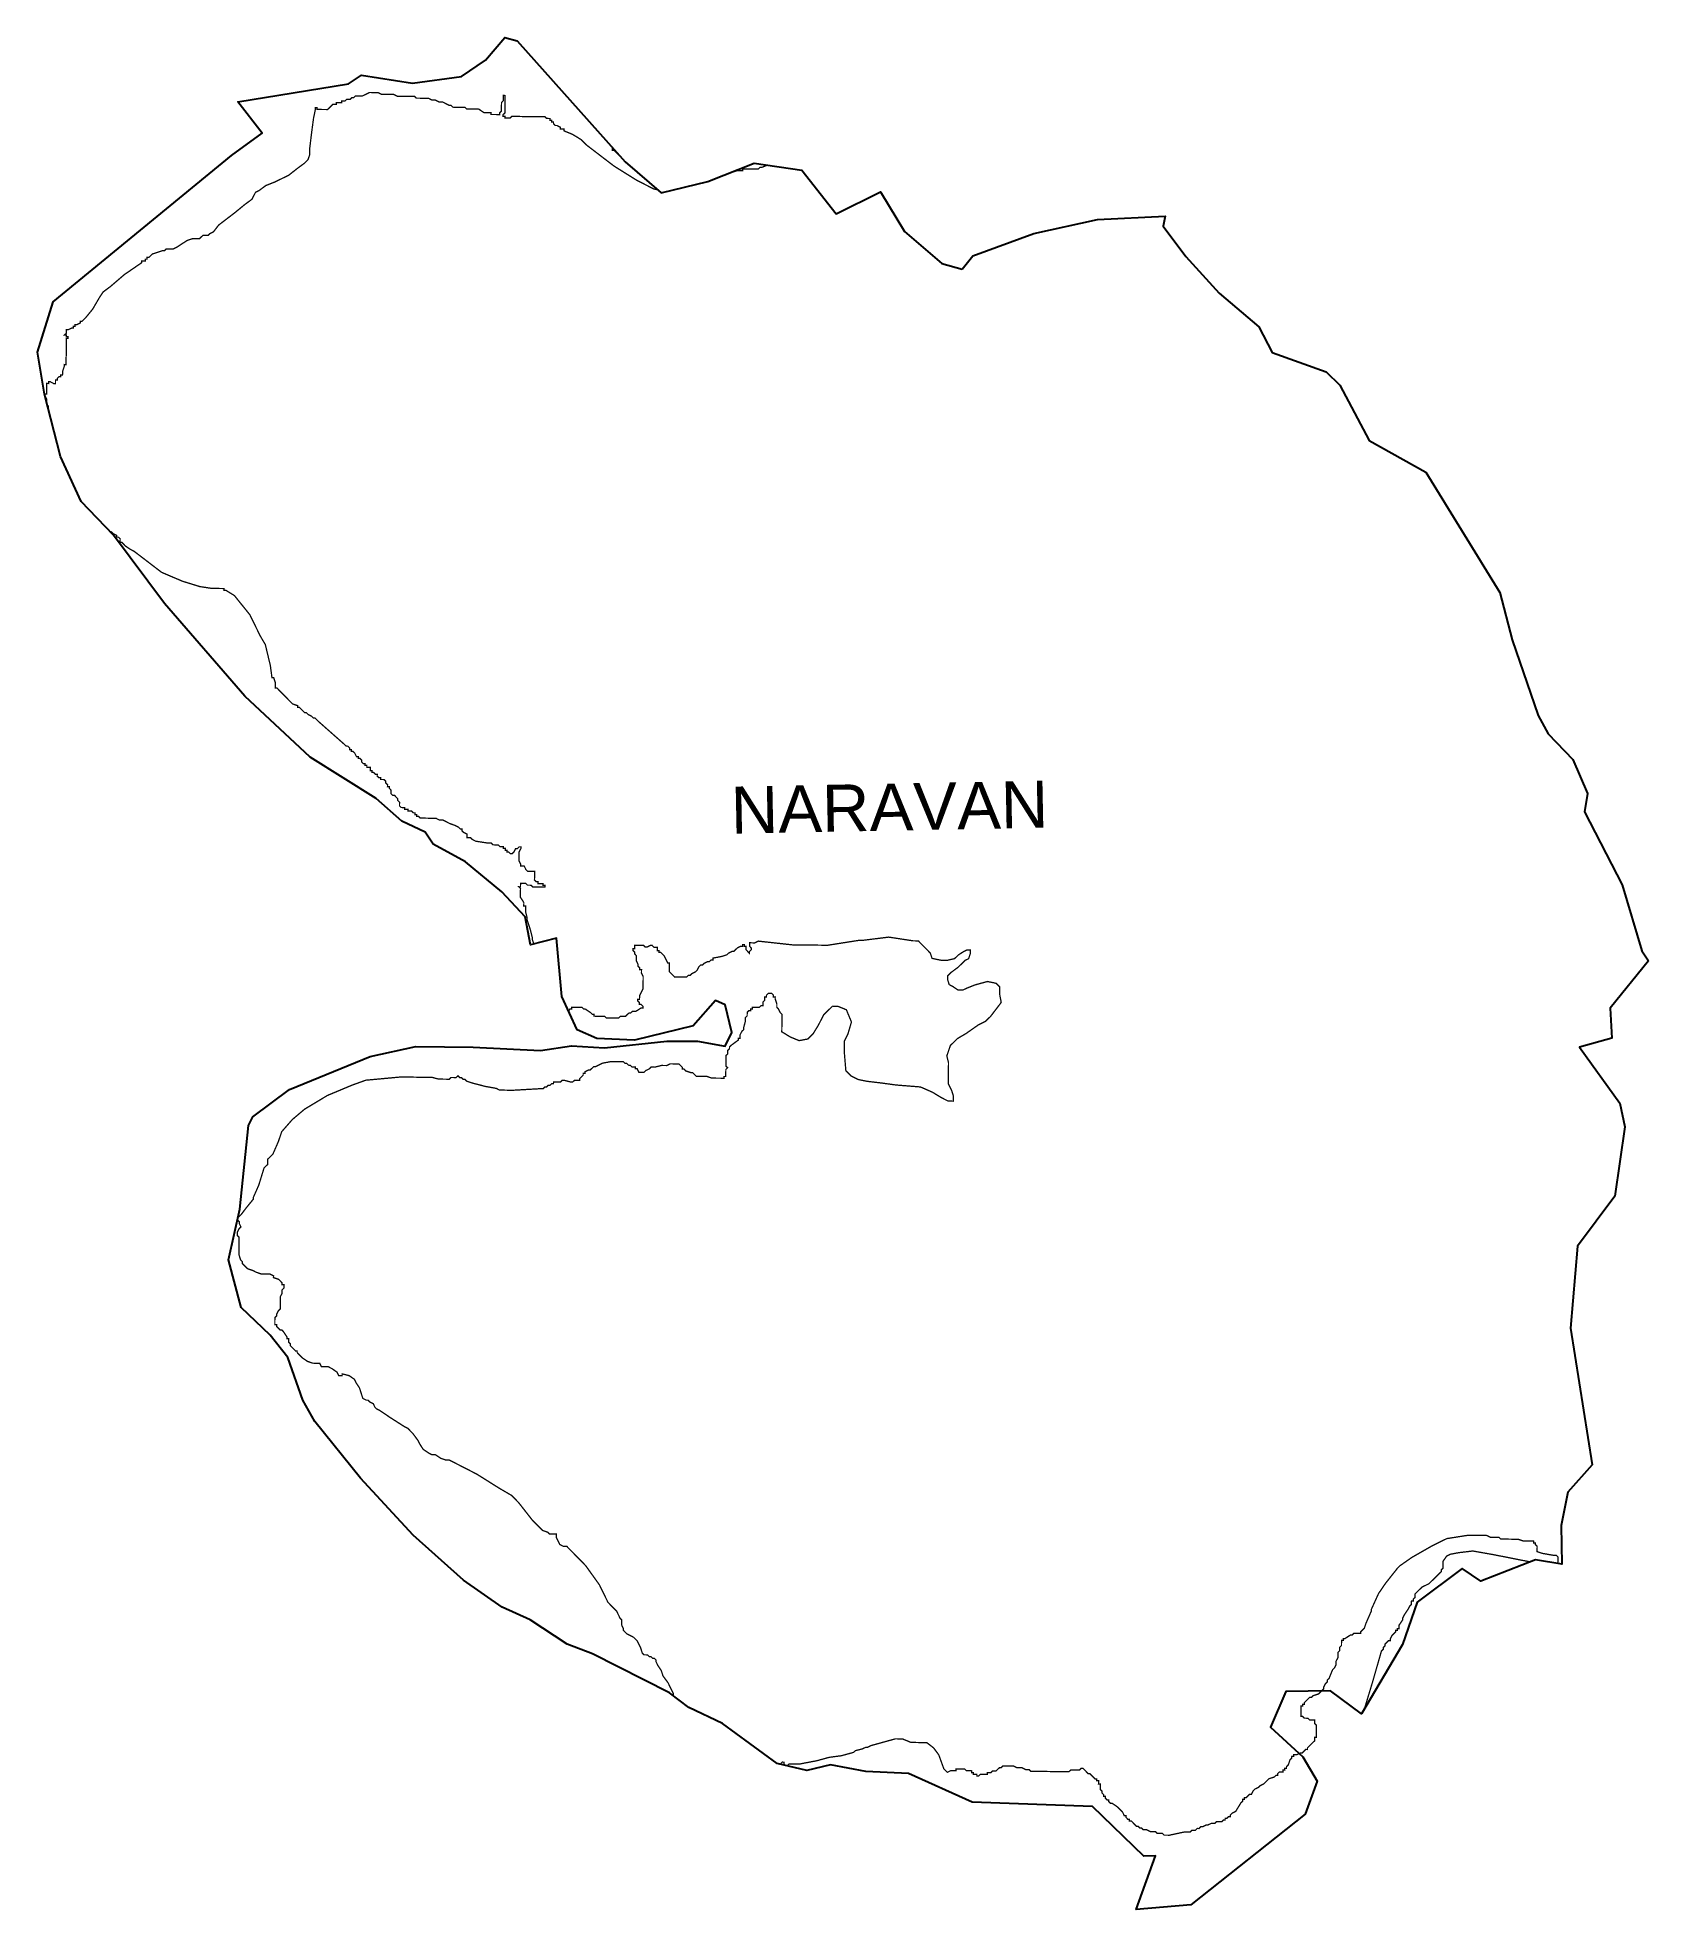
# Model space of a CAD drawing. Header units: metres. Extents: x 310277 to 314003, y 1915374 to 1919706.
import ezdxf

# ---------------------------------------------------------------- set-up
doc = ezdxf.new("R2010")
doc.units = ezdxf.units.M
for name, color, linetype in [('HAZARDS LINE', 1, 'Continuous'), ('village', 3, 'Continuous'), ('VILLAGE NAME', 250, 'Continuous')]:
    doc.layers.add(name, color=color, linetype=linetype)
doc.styles.get("Standard").update_dxf_attribs({"font": 'simplex.shx'})

msp = doc.modelspace()

# ---------------------------------------------------------------- linework, layer by layer
at = {"layer": 'HAZARDS LINE', "lineweight": 18, "const_width": 3.02}
for points in [[(310301.9, 1918844.9), (310302, 1918848.5), (310302, 1918852.5), (310298, 1918856.6), (310298, 1918860.6), (310298.1, 1918868.7), (310294.2, 1918876.7), (310294.2, 1918880.8), (310298.2, 1918880.7), (310298.3, 1918884.8), (310298.3, 1918888.8), (310298.3, 1918892.8), (310298.4, 1918896.8), (310298.4, 1918900.8), (310298.4, 1918904.9), (310302.5, 1918904.8), (310302.5, 1918908.9), (310306.5, 1918908.8), (310314.5, 1918904.7), (310318.6, 1918904.7), (310318.6, 1918908.7), (310318.6, 1918912.7), (310322.7, 1918912.7), (310322.7, 1918916.7), (310326.7, 1918920.7), (310330.8, 1918920.7), (310330.8, 1918924.7), (310334.8, 1918924.7), (310334.9, 1918928.7), (310334.9, 1918932.7), (310339, 1918944.7), (310339.1, 1918948.8), (310343.1, 1918948.7), (310343.1, 1918952.8), (310343.2, 1918956.8), (310343.2, 1918960.8), (310343.2, 1918964.8), (310343.3, 1918968.8), (310343.3, 1918972.9), (310343.3, 1918976.9), (310343.4, 1918980.9), (310343.4, 1918984.9), (310343.5, 1918989), (310343.5, 1918993), (310343.6, 1919001), (310343.6, 1919005.1), (310343.6, 1919009.1), (310347.7, 1919009), (310347.7, 1919013.1), (310343.7, 1919013.1), (310343.7, 1919017.1), (310339.7, 1919017.2), (310343.7, 1919021.1), (310343.8, 1919025.2), (310343.8, 1919029.2), (310347.8, 1919029.2), (310355.9, 1919033.1), (310359.9, 1919033.1), (310360, 1919037.1), (310364, 1919037.1), (310364, 1919041.1), (310368.1, 1919041), (310376.1, 1919045), (310376.2, 1919049), (310380.2, 1919049), (310384.3, 1919053), (310388.3, 1919057), (310404.6, 1919076.9), (310420.9, 1919104.9), (310429.1, 1919116.9), (310445.3, 1919128.9), (310477.7, 1919156.7), (310518.2, 1919184.5), (310518.2, 1919188.6), (310522.3, 1919188.5), (310526.3, 1919188.5), (310526.3, 1919192.5), (310530.3, 1919192.5), (310530.4, 1919196.5), (310534.4, 1919196.5), (310538.5, 1919200.4), (310542.5, 1919204.4), (310566.7, 1919212.3), (310570.8, 1919212.2), (310574.8, 1919216.2), (310578.8, 1919216.2), (310590.9, 1919216.1), (310599, 1919220), (310611.1, 1919228), (310623.3, 1919235.9), (310635.4, 1919239.8), (310643.4, 1919239.7), (310651.5, 1919239.7), (310655.5, 1919243.6), (310659.6, 1919247.6), (310663.6, 1919247.6), (310671.6, 1919247.5), (310675.7, 1919251.5), (310683.8, 1919255.5), (310696, 1919271.4), (310732.5, 1919299.3), (310756.8, 1919319.2), (310773, 1919331.1), (310777.1, 1919339.1), (310781.2, 1919347.1), (310789.2, 1919351.1), (310805.4, 1919363), (310825.6, 1919370.9), (310858, 1919386.7), (310878.2, 1919402.6), (310894.4, 1919414.5), (310902.5, 1919422.5), (310906.7, 1919434.5), (310906.8, 1919450.6), (310911.2, 1919486.8), (310915.5, 1919518.9), (310919.7, 1919539), (310919.7, 1919543), (310923.7, 1919543), (310923.7, 1919539), (310927.7, 1919538.9), (310931.7, 1919538.9), (310935.8, 1919538.8), (310939.8, 1919538.8), (310943.8, 1919538.8), (310947.8, 1919538.7), (310951.9, 1919542.7), (310955.9, 1919546.7), (310960, 1919550.7), (310964, 1919550.7), (310968, 1919550.6), (310968.1, 1919554.7), (310972.1, 1919554.6), (310976.1, 1919554.6), (310980.2, 1919554.5), (310980.2, 1919558.6), (310988.2, 1919558.5), (310992.3, 1919562.5), (311000.3, 1919562.4), (311004.4, 1919566.4), (311008.4, 1919566.4), (311012.5, 1919570.3), (311024.5, 1919570.2), (311028.6, 1919570.2), (311036.7, 1919574.1), (311044.7, 1919578.1), (311048.8, 1919578.1), (311052.8, 1919578), (311056.8, 1919578), (311060.8, 1919578), (311064.8, 1919577.9), (311072.9, 1919573.8), (311076.9, 1919573.8), (311080.9, 1919573.7), (311084.9, 1919573.7), (311097, 1919573.6), (311101, 1919573.6), (311109, 1919569.5), (311113, 1919569.4), (311117.1, 1919569.4), (311121.1, 1919569.4), (311125.1, 1919569.3), (311129.1, 1919569.3), (311133.2, 1919569.3), (311137.2, 1919569.2), (311141.2, 1919569.2), (311149.2, 1919569.1), (311153.2, 1919565), (311157.3, 1919565), (311161.3, 1919565), (311165.3, 1919564.9), (311169.3, 1919564.9), (311173.3, 1919564.9), (311181.4, 1919564.8), (311189.4, 1919560.7), (311197.4, 1919560.6), (311205.5, 1919556.5), (311213.5, 1919556.5), (311221.5, 1919552.4), (311229.5, 1919548.3), (311233.5, 1919548.2), (311237.5, 1919544.2), (311241.5, 1919544.1), (311245.6, 1919544.1), (311253.6, 1919544), (311261.7, 1919544), (311265.7, 1919543.9), (311269.7, 1919539.9), (311273.7, 1919539.8), (311277.7, 1919539.8), (311281.7, 1919539.7), (311289.8, 1919539.7), (311297.8, 1919539.6), (311309.8, 1919531.4), (311317.9, 1919531.4), (311321.9, 1919531.3), (311325.9, 1919531.3), (311325.9, 1919527.3), (311329.9, 1919527.2), (311333.9, 1919527.2), (311337.9, 1919527.2), (311342, 1919527.1), (311346, 1919527.1), (311346, 1919531.1), (311350.1, 1919535.1), (311350.1, 1919539.1), (311350.2, 1919551.2), (311350.3, 1919555.2), (311354.3, 1919559.2), (311354.4, 1919563.2), (311354.4, 1919567.3), (311354.4, 1919571.3), (311358.5, 1919571.2), (311358.4, 1919567.2), (311358.4, 1919563.2), (311358.3, 1919559.2), (311358.2, 1919543.1), (311358.1, 1919531), (311354, 1919527), (311354, 1919523), (311358, 1919523), (311358, 1919518.9), (311362, 1919518.9), (311366, 1919518.9), (311370, 1919518.8), (311374.1, 1919522.8), (311382.2, 1919522.7), (311386.2, 1919522.7), (311390.2, 1919522.7), (311394.2, 1919522.6), (311406.3, 1919522.5), (311410.3, 1919522.5), (311414.3, 1919522.5), (311418.4, 1919522.4), (311422.4, 1919522.4), (311434.4, 1919522.3), (311438.5, 1919522.2), (311442.5, 1919522.2), (311446.5, 1919522.2), (311450.5, 1919522.1), (311454.5, 1919518.1), (311458.5, 1919518), (311462.6, 1919518), (311462.5, 1919514), (311466.6, 1919513.9), (311466.5, 1919509.9), (311470.5, 1919509.9), (311470.5, 1919505.9), (311474.5, 1919501.8), (311478.5, 1919501.8), (311486.5, 1919497.7), (311486.5, 1919493.6), (311494.5, 1919493.6), (311494.5, 1919489.5), (311514.5, 1919481.3), (311534.5, 1919469.1), (311546.5, 1919456.9), (311610.4, 1919408), (311662.4, 1919375.4), (311702.5, 1919354.9), (311711.9, 1919352.9)], [(311623.3, 1919432.3), (311618.7, 1919436.1), (311610.7, 1919444.2), (311606.7, 1919444.3), (311606.8, 1919448.3), (311606.8, 1919450.9)], [(311881.8, 1919393.5), (311883.8, 1919393.5), (311895.9, 1919397.4), (311900, 1919397.4), (311904, 1919397.3), (311908, 1919397.3), (311908, 1919401.3), (311912.1, 1919401.3), (311916.1, 1919401.2), (311920.1, 1919401.2), (311924.1, 1919401.2), (311928.2, 1919401.1), (311932.2, 1919401.1), (311936.2, 1919401.1), (311940.2, 1919401), (311944.2, 1919401), (311948.3, 1919405), (311952.3, 1919404.9), (311965.3, 1919410)], [(311753.8, 1919354.3), (311754.8, 1919354.4), (311755.5, 1919354.7)], [(311424.9, 1917608.1), (311421.3, 1917619.3), (311421.3, 1917623.3), (311417.4, 1917639.4), (311413.5, 1917651.5), (311409.6, 1917663.6), (311409.6, 1917667.7), (311405.8, 1917683.8), (311405.8, 1917687.8), (311405.9, 1917695.9), (311401.8, 1917695.9), (311401.9, 1917703.9), (311394, 1917716.1), (311394, 1917720.1), (311394.1, 1917724.1), (311394.1, 1917728.2), (311394.1, 1917732.2), (311394.2, 1917736.2), (311390.2, 1917740.3), (311394.2, 1917740.2), (311394.2, 1917744.3), (311394.3, 1917748.3), (311398.3, 1917748.2), (311402.3, 1917748.2), (311406.3, 1917748.2), (311410.3, 1917744.1), (311414.4, 1917744.1), (311418.4, 1917744), (311422.4, 1917740), (311426.4, 1917739.9), (311430.4, 1917739.9), (311434.4, 1917739.9), (311438.5, 1917739.8), (311442.5, 1917739.8), (311446.5, 1917739.8), (311450.5, 1917739.7), (311450.6, 1917743.7), (311446.5, 1917743.8), (311446.6, 1917747.8), (311442.5, 1917747.8), (311438.5, 1917747.9), (311434.5, 1917747.9), (311434.5, 1917751.9), (311430.5, 1917752), (311426.5, 1917756), (311426.6, 1917760.1), (311426.6, 1917764.1), (311426.6, 1917768.1), (311426.7, 1917772.1), (311426.7, 1917776.1), (311422.7, 1917776.2), (311418.7, 1917776.2), (311414.6, 1917776.3), (311410.6, 1917776.3), (311406.6, 1917780.4), (311402.7, 1917788.4), (311398.7, 1917788.5), (311394.6, 1917788.5), (311394.7, 1917792.5), (311390.7, 1917800.6), (311390.8, 1917804.6), (311390.8, 1917808.7), (311390.8, 1917812.7), (311390.9, 1917816.7), (311390.9, 1917820.7), (311395, 1917828.7), (311395, 1917832.8), (311391, 1917832.8), (311387, 1917828.8), (311382.9, 1917828.8), (311378.8, 1917820.8), (311374.8, 1917816.9), (311370.8, 1917816.9), (311366.8, 1917820.9), (311362.8, 1917821), (311362.8, 1917825), (311358.8, 1917825), (311358.8, 1917829.1), (311354.8, 1917829.1), (311354.8, 1917833.1), (311350.8, 1917833.2), (311346.8, 1917833.2), (311342.8, 1917837.3), (311330.7, 1917837.4), (311326.7, 1917841.4), (311322.7, 1917841.5), (311318.7, 1917841.5), (311290.6, 1917845.8), (311282.6, 1917849.9), (311278.6, 1917853.9), (311270.5, 1917854), (311270.6, 1917858), (311270.6, 1917862.1), (311262.6, 1917866.1), (311258.6, 1917870.2), (311258.6, 1917874.2), (311254.6, 1917874.3), (311250.6, 1917878.3), (311242.6, 1917882.4), (311230.6, 1917886.6), (311222.6, 1917890.7), (311214.6, 1917894.7), (311206.5, 1917894.8), (311198.5, 1917898.9), (311186.5, 1917899), (311178.4, 1917899.1), (311170.4, 1917899.2), (311166.3, 1917899.2), (311162.3, 1917899.2), (311158.3, 1917903.3), (311154.3, 1917903.3), (311154.3, 1917907.4), (311150.3, 1917907.4), (311150.4, 1917911.4), (311146.3, 1917911.5), (311142.3, 1917915.5), (311138.3, 1917915.6), (311134.3, 1917915.6), (311134.3, 1917919.6), (311130.3, 1917919.6), (311126.3, 1917919.7), (311126.3, 1917923.7), (311122.3, 1917923.7), (311118.3, 1917923.8), (311114.3, 1917927.8), (311114.3, 1917931.9), (311114.4, 1917935.9), (311110.4, 1917939.9), (311110.4, 1917944), (311106.4, 1917948), (311102.5, 1917952.1), (311098.4, 1917952.1), (311094.4, 1917956.2), (311094.5, 1917960.2), (311094.5, 1917964.2), (311090.5, 1917968.3), (311090.6, 1917972.3), (311086.5, 1917972.3), (311086.6, 1917976.4), (311082.6, 1917980.4), (311082.6, 1917984.5), (311078.6, 1917988.5), (311074.6, 1917988.6), (311070.6, 1917988.6), (311070.6, 1917992.6), (311066.6, 1917992.6), (311062.6, 1917996.7), (311062.7, 1918000.7), (311058.6, 1918000.8), (311054.7, 1918004.8), (311050.6, 1918004.9), (311050.7, 1918008.9), (311046.6, 1918008.9), (311046.7, 1918012.9), (311046.7, 1918017), (311042.7, 1918017), (311038.7, 1918017), (311038.7, 1918021.1), (311034.7, 1918021.1), (311034.7, 1918025.1), (311030.7, 1918025.2), (311026.7, 1918029.2), (311026.7, 1918033.2), (311022.8, 1918037.3), (311018.7, 1918037.3), (311018.8, 1918041.4), (311014.8, 1918041.4), (311010.8, 1918049.5), (311006.8, 1918053.5), (311002.8, 1918053.6), (311002.8, 1918057.6), (310998.8, 1918057.6), (310998.8, 1918061.7), (310994.9, 1918065.7), (310990.8, 1918065.8), (310986.9, 1918069.8), (310927, 1918122.7), (310923, 1918126.7), (310919, 1918130.8), (310915, 1918130.8), (310911, 1918134.9), (310903, 1918139), (310899, 1918143), (310895, 1918143.1), (310887, 1918151.2), (310883, 1918155.2), (310879, 1918155.3), (310879, 1918159.3), (310867, 1918163.4), (310847.1, 1918183.7), (310839.1, 1918191.9), (310835.1, 1918195.9), (310831.1, 1918200), (310827.1, 1918200), (310827.2, 1918204), (310827.2, 1918208.1), (310827.2, 1918212.1), (310823.3, 1918224.2), (310819.3, 1918224.2), (310815.5, 1918252.4), (310803.9, 1918300.8), (310792, 1918321), (310768.3, 1918369.5), (310732.5, 1918414.1), (310712.5, 1918426.4), (310708.5, 1918426.4), (310708.5, 1918430.4), (310704.5, 1918430.5), (310700.5, 1918430.5), (310692.4, 1918430.6), (310688.4, 1918430.6), (310680.4, 1918430.7), (310652.2, 1918435), (310612.1, 1918447.4), (310564, 1918467.9), (310516.1, 1918504.6), (310500.1, 1918516.8), (310492.1, 1918520.9), (310480.1, 1918529), (310476.1, 1918533.1), (310472.1, 1918537.2), (310468.1, 1918537.2), (310468.1, 1918541.2), (310468.2, 1918545.2), (310464.2, 1918549.3), (310460.2, 1918549.3), (310460.2, 1918553.4), (310452.2, 1918557.5), (310448.2, 1918561.5), (310444.1, 1918562.9)], [(311747.4, 1915868.9), (311747.4, 1915874.2), (311743.5, 1915882.2), (311739.5, 1915890.3), (311735.6, 1915898.4), (311723.7, 1915914.6), (311719.8, 1915926.7), (311711.8, 1915938.9), (311707.9, 1915946.9), (311707.9, 1915951), (311703.9, 1915955), (311699.9, 1915955.1), (311695.9, 1915959.1), (311691.9, 1915959.2), (311687.9, 1915963.2), (311679.9, 1915963.3), (311675.9, 1915967.4), (311672, 1915979.5), (311668, 1915987.5), (311664.1, 1915995.6), (311656.1, 1916003.7), (311640.1, 1916011.9), (311632.1, 1916020.1), (311632.1, 1916024.1), (311628.2, 1916032.2), (311628.3, 1916044.2), (311624.3, 1916048.3), (311620.4, 1916056.4), (311616.4, 1916064.5), (311608.4, 1916072.6), (311596.5, 1916084.7), (311576.7, 1916125.2), (311544.9, 1916169.7), (311517, 1916198.1), (311501.1, 1916214.4), (311493.1, 1916214.4), (311485, 1916218.5), (311481.1, 1916226.6), (311477.1, 1916234.7), (311477.2, 1916242.7), (311469.2, 1916242.8), (311461.1, 1916242.9), (311457.1, 1916246.9), (311445.1, 1916251.1), (311421.2, 1916275.4), (311389.4, 1916316), (311373.4, 1916332.2), (311345.4, 1916348.5), (311293.4, 1916381.2), (311237.4, 1916409.9), (311229.4, 1916414), (311221.3, 1916414), (311209.3, 1916418.2), (311197.3, 1916426.3), (311189.2, 1916426.4), (311181.2, 1916430.5), (311169.2, 1916438.7), (311161.3, 1916450.8), (311157.3, 1916458.9), (311145.4, 1916475.1), (311133.5, 1916487.3), (311125.5, 1916491.4), (311093.5, 1916511.8), (311069.5, 1916528.1), (311061.5, 1916532.2), (311057.5, 1916536.2), (311053.5, 1916544.3), (311045.5, 1916548.4), (311041.5, 1916552.5), (311037.5, 1916552.5), (311029.5, 1916556.6), (311025.6, 1916568.7), (311021.7, 1916580.8), (311013.7, 1916593), (311009.8, 1916601), (310997.8, 1916609.2), (310981.7, 1916613.4), (310981.7, 1916609.3), (310977.7, 1916609.4), (310973.7, 1916609.4), (310969.7, 1916617.5), (310957.7, 1916625.6), (310949.7, 1916629.7), (310941.7, 1916629.8), (310937.6, 1916629.9), (310933.6, 1916629.9), (310929.7, 1916638), (310921.6, 1916638), (310913.6, 1916638.1), (310901.5, 1916642.2), (310889.5, 1916650.4), (310885.6, 1916654.5), (310877.6, 1916662.6), (310877.6, 1916666.6), (310873.6, 1916666.6), (310869.6, 1916670.7), (310865.6, 1916674.8), (310861.6, 1916678.8), (310861.7, 1916682.8), (310857.7, 1916686.9), (310857.8, 1916694.9), (310853.7, 1916695), (310853.8, 1916699), (310845.8, 1916711.1), (310841.9, 1916715.2), (310837.8, 1916715.2), (310833.8, 1916719.3), (310829.9, 1916723.4), (310829.9, 1916727.4), (310825.9, 1916727.4), (310825.9, 1916731.4), (310825.9, 1916735.5), (310826, 1916739.5), (310826, 1916743.5), (310830.1, 1916747.5), (310830.1, 1916751.5), (310834.2, 1916759.5), (310838.3, 1916763.5), (310838.3, 1916767.5), (310838.3, 1916771.6), (310838.4, 1916775.6), (310838.5, 1916783.6), (310838.5, 1916787.7), (310838.5, 1916791.7), (310842.6, 1916799.7), (310842.7, 1916807.7), (310846.8, 1916811.7), (310846.8, 1916815.8), (310846.8, 1916819.8), (310842.8, 1916819.8), (310842.8, 1916823.8), (310834.9, 1916832), (310822.8, 1916836.1), (310822.9, 1916840.1), (310814.9, 1916844.2), (310794.8, 1916844.4), (310782.7, 1916848.5), (310774.7, 1916852.6), (310762.7, 1916856.7), (310754.7, 1916864.9), (310750.7, 1916868.9), (310750.8, 1916872.9), (310746.8, 1916877), (310742.9, 1916889.1), (310742.9, 1916893.1), (310742.9, 1916897.2), (310743, 1916901.2), (310743, 1916909.2), (310743.1, 1916913.3), (310743.1, 1916917.3), (310743.1, 1916921.3), (310743.2, 1916925.3), (310743.2, 1916929.3), (310739.2, 1916933.4), (310739.3, 1916937.4), (310739.3, 1916941.5), (310743.4, 1916949.5), (310747.5, 1916953.4), (310743.5, 1916961.5), (310743.5, 1916965.6), (310739.6, 1916969.6), (310739.6, 1916973.6), (310743.7, 1916977.6), (310747.7, 1916981.6), (310759.9, 1916997.6), (310776.2, 1917017.6), (310776.2, 1917021.6), (310788.6, 1917049.6), (310801, 1917089.8), (310809.1, 1917097.7), (310809.1, 1917101.8), (310809.2, 1917109.8), (310813.3, 1917113.8), (310817.3, 1917117.8), (310821.4, 1917121.8), (310833.7, 1917149.8), (310842, 1917173.9), (310866.4, 1917201.8), (310894.7, 1917225.7), (310947.3, 1917257.4), (311003.9, 1917281.1), (311036.2, 1917292.8), (311116.7, 1917300.2), (311173, 1917299.6), (311177, 1917299.6), (311181, 1917299.6), (311185.1, 1917299.5), (311189.1, 1917299.5), (311205.1, 1917295.3), (311209.2, 1917295.3), (311213.2, 1917295.3), (311217.2, 1917295.2), (311221.2, 1917295.2), (311229.3, 1917295.1), (311233.3, 1917299.1), (311237.3, 1917299.1), (311241.4, 1917299), (311245.4, 1917299), (311249.5, 1917303), (311253.4, 1917298.9), (311257.5, 1917298.9), (311261.4, 1917294.8), (311265.5, 1917294.8), (311269.5, 1917290.7), (311281.5, 1917286.6), (311297.5, 1917282.4), (311313.6, 1917278.3), (311337.7, 1917274), (311345.7, 1917269.9), (311349.7, 1917269.9), (311357.8, 1917269.8), (311365.8, 1917269.7), (311373.9, 1917269.7), (311377.9, 1917269.6), (311438.3, 1917273.1), (311442.3, 1917273.1), (311446.3, 1917273), (311450.4, 1917277), (311454.4, 1917277), (311458.4, 1917281), (311462.5, 1917280.9), (311466.5, 1917284.9), (311470.5, 1917284.9), (311470.6, 1917288.9), (311474.6, 1917288.9), (311478.6, 1917288.8), (311482.7, 1917288.8), (311486.7, 1917288.8), (311490.7, 1917292.8), (311494.8, 1917292.7), (311510.8, 1917288.5), (311514.8, 1917288.5), (311518.9, 1917292.5), (311522.9, 1917292.5), (311526.9, 1917292.4), (311531, 1917292.4), (311531, 1917296.4), (311535.1, 1917300.4), (311539.1, 1917304.4), (311539.1, 1917308.4), (311543.2, 1917308.4), (311543.2, 1917312.4), (311551.3, 1917316.3), (311555.3, 1917316.3), (311559.4, 1917320.3), (311563.4, 1917324.3), (311567.5, 1917324.2), (311583.6, 1917332.1), (311603.8, 1917336), (311607.8, 1917336), (311611.8, 1917335.9), (311615.8, 1917335.9), (311619.9, 1917335.8), (311623.9, 1917335.8), (311627.9, 1917335.8), (311631.9, 1917335.7), (311635.9, 1917331.7), (311639.9, 1917331.6), (311643.9, 1917327.6), (311647.9, 1917327.5), (311651.9, 1917323.5), (311655.9, 1917323.4), (311660, 1917323.4), (311659.9, 1917319.4), (311664, 1917319.4), (311667.9, 1917311.3), (311671.9, 1917311.2), (311675.9, 1917311.2), (311680, 1917311.2), (311684, 1917315.1), (311692.1, 1917319.1), (311696.2, 1917323.1), (311704.2, 1917323), (311720.3, 1917326.9), (311732.4, 1917326.8), (311740.5, 1917330.7), (311756.6, 1917330.6), (311760.6, 1917330.5), (311764.6, 1917326.5), (311768.6, 1917322.4), (311768.5, 1917318.4), (311772.6, 1917318.4), (311776.5, 1917314.3), (311788.6, 1917310.2), (311792.6, 1917310.1), (311796.6, 1917306.1), (311800.6, 1917302), (311804.6, 1917302), (311808.6, 1917301.9), (311812.6, 1917301.9), (311816.7, 1917301.9), (311824.7, 1917301.8), (311836.7, 1917297.7), (311840.8, 1917297.6), (311856.9, 1917297.5), (311860.9, 1917297.5), (311864.9, 1917297.4), (311864.9, 1917301.4), (311869, 1917301.4), (311869, 1917309.5), (311869.1, 1917313.5), (311869.1, 1917317.5), (311873.2, 1917321.5), (311869.2, 1917325.5), (311869.2, 1917333.6), (311869.3, 1917337.6), (311869.3, 1917341.6), (311869.4, 1917345.7), (311869.4, 1917349.7), (311873.5, 1917353.7), (311873.5, 1917357.7), (311873.5, 1917361.7), (311877.6, 1917365.7), (311877.6, 1917369.7), (311881.7, 1917373.7), (311897.9, 1917385.6), (311897.9, 1917389.7), (311901.9, 1917389.6), (311902, 1917393.6), (311902, 1917397.7), (311906.1, 1917405.7), (311910.2, 1917409.7), (311910.2, 1917413.7), (311914.4, 1917429.7), (311914.4, 1917437.8), (311918.5, 1917441.8), (311918.5, 1917445.8), (311918.6, 1917449.8), (311922.6, 1917453.8), (311926.7, 1917453.8), (311926.7, 1917457.8), (311930.7, 1917457.8), (311930.7, 1917461.8), (311934.8, 1917461.7), (311938.8, 1917461.7), (311942.8, 1917461.7), (311946.8, 1917461.6), (311950.9, 1917465.6), (311954.9, 1917465.6), (311955, 1917469.6), (311955, 1917473.6), (311959.1, 1917477.6), (311959.1, 1917481.6), (311959.1, 1917485.7), (311963.1, 1917485.6), (311963.2, 1917489.7), (311967.2, 1917493.6), (311971.3, 1917493.6), (311975.3, 1917493.6), (311979.3, 1917489.5), (311979.2, 1917485.5), (311983.3, 1917485.5), (311983.2, 1917481.4), (311987.1, 1917469.3), (311987.1, 1917465.3), (311987.1, 1917461.3), (311991.1, 1917457.2), (311995, 1917449.1), (311999, 1917445.1), (311999, 1917441.1), (311998.9, 1917437), (311998.8, 1917429), (311998.8, 1917425), (311998.7, 1917416.9), (311998.6, 1917404.8), (312018.6, 1917392.6), (312038.7, 1917384.4), (312058.8, 1917388.2), (312071, 1917400.2), (312083.2, 1917420.2), (312095.5, 1917444.2), (312115.8, 1917464.1), (312127.9, 1917464), (312147.9, 1917455.8), (312159.7, 1917427.5), (312151.4, 1917399.4), (312143.3, 1917383.4), (312143, 1917359.3), (312146.7, 1917315), (312158.6, 1917302.8), (312174.6, 1917294.6), (312194.7, 1917290.4), (312230.9, 1917286.1), (312263, 1917281.7), (312319.3, 1917277.2), (312347.3, 1917264.9), (312367.4, 1917252.6), (312383.4, 1917244.5), (312395.4, 1917244.3), (312395.5, 1917256.4), (312391.6, 1917268.5), (312383.7, 1917284.7), (312384, 1917312.8), (312384.2, 1917333), (312380.3, 1917349.1), (312384.4, 1917361.1), (312388.6, 1917373.2), (312396.7, 1917381.1), (312404.8, 1917389.1), (312425, 1917401), (312453.4, 1917420.9), (312469.5, 1917428.8), (312477.6, 1917436.7), (312481.7, 1917440.7), (312506.1, 1917472.7), (312502.3, 1917492.8), (312502.4, 1917508.9), (312494.4, 1917517), (312474.4, 1917521.2), (312446.1, 1917513.5), (312426, 1917505.6), (312417.9, 1917501.6), (312405.8, 1917501.8), (312393.8, 1917509.9), (312385.8, 1917514), (312381.9, 1917526.1), (312382, 1917534.2), (312390.1, 1917542.1), (312406.3, 1917554.1), (312414.4, 1917562), (312422.5, 1917570), (312430.6, 1917573.9), (312434.7, 1917586), (312434.8, 1917594), (312426.8, 1917594.1), (312418.7, 1917590.2), (312406.5, 1917582.2), (312398.4, 1917574.2), (312382.3, 1917570.4), (312366.2, 1917570.5), (312346.1, 1917574.7), (312342.2, 1917586.8), (312330.3, 1917599), (312314.3, 1917615.2), (312302.2, 1917615.3), (312246, 1917623.9), (312185.6, 1917616.4), (312177.5, 1917616.5), (312105, 1917605.1), (312024.6, 1917605.8), (311944.2, 1917614.6), (311936.1, 1917610.6), (311932.1, 1917610.6), (311928.1, 1917610.7), (311924, 1917610.7), (311924, 1917606.7), (311924, 1917602.7), (311928, 1917598.6), (311927.9, 1917594.6), (311923.9, 1917590.6), (311923.8, 1917586.6), (311919.8, 1917590.6), (311915.9, 1917594.7), (311915.9, 1917602.7), (311911.9, 1917602.8), (311911.9, 1917606.8), (311907.9, 1917606.8), (311907.9, 1917602.8), (311903.9, 1917602.9), (311895.8, 1917598.9), (311891.7, 1917594.9), (311887.7, 1917590.9), (311883.6, 1917591), (311875.6, 1917587), (311871.5, 1917583), (311859.4, 1917579.1), (311839.2, 1917575.3), (311839.2, 1917571.2), (311835.2, 1917571.3), (311831.1, 1917567.3), (311827.1, 1917567.3), (311819, 1917563.4), (311815, 1917559.4), (311810.9, 1917559.4), (311806.9, 1917555.4), (311802.8, 1917547.4), (311798.7, 1917543.4), (311790.7, 1917539.5), (311786.6, 1917535.5), (311782.6, 1917535.5), (311778.5, 1917531.6), (311774.5, 1917531.6), (311770.5, 1917531.6), (311766.4, 1917531.7), (311762.4, 1917531.7), (311758.4, 1917531.7), (311754.4, 1917531.8), (311750.4, 1917531.8), (311746.4, 1917535.9), (311742.4, 1917539.9), (311738.4, 1917544), (311738.4, 1917548), (311738.5, 1917556.1), (311738.5, 1917560.1), (311738.6, 1917564.1), (311734.6, 1917564.1), (311730.6, 1917572.2), (311726.7, 1917580.3), (311722.7, 1917584.4), (311718.7, 1917588.4), (311714.7, 1917588.5), (311714.7, 1917592.5), (311710.7, 1917592.5), (311710.7, 1917596.5), (311710.7, 1917600.6), (311706.7, 1917600.6), (311702.7, 1917600.6), (311698.7, 1917604.7), (311694.7, 1917604.7), (311686.6, 1917600.8), (311682.6, 1917600.8), (311678.6, 1917604.9), (311674.6, 1917604.9), (311670.6, 1917605), (311662.5, 1917605), (311658.5, 1917605.1), (311658.5, 1917601), (311658.4, 1917597), (311654.4, 1917597.1), (311654.4, 1917593), (311658.3, 1917589), (311658.3, 1917585), (311662.3, 1917580.9), (311662.3, 1917576.9), (311662.2, 1917568.8), (311666.1, 1917560.7), (311666.1, 1917556.7), (311670.1, 1917552.7), (311670, 1917548.6), (311674.1, 1917548.6), (311674, 1917540.6), (311677.9, 1917532.5), (311677.9, 1917528.4), (311677.9, 1917524.4), (311677.8, 1917520.4), (311677.8, 1917516.4), (311677.8, 1917512.4), (311677.7, 1917508.3), (311677.7, 1917504.3), (311673.6, 1917496.3), (311669.5, 1917488.3), (311669.5, 1917484.3), (311669.4, 1917480.2), (311665.4, 1917480.3), (311665.4, 1917476.3), (311669.4, 1917472.2), (311669.3, 1917468.2), (311673.3, 1917468.1), (311677.3, 1917464.1), (311677.3, 1917460.1), (311673.3, 1917460.1), (311661.1, 1917452.2), (311653.1, 1917452.2), (311649, 1917448.2), (311645, 1917448.3), (311640.9, 1917444.3), (311636.9, 1917440.3), (311632.9, 1917440.3), (311624.8, 1917440.4), (311620.8, 1917436.4), (311608.7, 1917436.5), (311600.6, 1917436.6), (311596.6, 1917436.6), (311592.6, 1917436.7), (311588.6, 1917440.7), (311580.6, 1917440.8), (311576.5, 1917440.8), (311568.5, 1917440.9), (311564.5, 1917441), (311564.5, 1917445), (311560.5, 1917445), (311556.5, 1917449.1), (311544.5, 1917457.2), (311540.5, 1917457.3), (311536.5, 1917461.3), (311532.5, 1917461.4), (311528.5, 1917461.4), (311520.4, 1917461.5), (311516.4, 1917461.5), (311512.4, 1917461.5), (311512.3, 1917457.5), (311508.3, 1917457.6), (311505.4, 1917451.9)], [(313792.3, 1916174.6), (313793.8, 1916177.6), (313793.9, 1916189.6), (313789.9, 1916193.7), (313781.9, 1916193.8), (313757.8, 1916198), (313745.7, 1916202.1), (313745.8, 1916214.2), (313741.9, 1916218.3), (313741.9, 1916222.3), (313737.9, 1916222.3), (313737.9, 1916226.3), (313713.8, 1916226.6), (313701.7, 1916230.7), (313661.5, 1916231.1), (313657.5, 1916235.1), (313637.4, 1916235.3), (313629.4, 1916239.4), (313585.2, 1916239.8), (313536.8, 1916232.2), (313504.5, 1916216.4), (313456, 1916188.7), (313427.6, 1916168.8), (313423.6, 1916164.8), (313395.1, 1916128.8), (313378.8, 1916104.9), (313362.4, 1916068.8), (313362.3, 1916064.8), (313350, 1916036.7), (313345.9, 1916024.7), (313337.8, 1916016.7), (313337.7, 1916012.7), (313321.6, 1916012.8), (313317.6, 1916008.8), (313313.5, 1916008.9), (313301.4, 1916000.9), (313297.4, 1916001), (313297.4, 1915997), (313293.3, 1915997), (313293.2, 1915984.9), (313289.2, 1915980.9), (313289.1, 1915972.9), (313285, 1915968.9), (313284.9, 1915956.8), (313280.8, 1915948.8), (313280.8, 1915940.8), (313276.7, 1915932.8), (313272.6, 1915928.8), (313264.4, 1915908.7), (313260.3, 1915904.8), (313260.3, 1915900.7), (313256.2, 1915896.7), (313252.1, 1915888.7), (313252.1, 1915884.7), (313248, 1915880.7), (313244, 1915876.7), (313239.9, 1915872.7), (313227.8, 1915868.8), (313223.7, 1915864.8), (313219.7, 1915864.9), (313215.7, 1915860.9), (313207.5, 1915852.9), (313207.5, 1915848.9), (313203.5, 1915848.9), (313203.5, 1915844.9), (313199.4, 1915845), (313199.4, 1915840.9), (313199.4, 1915836.9), (313199.3, 1915832.9), (313199.2, 1915824.8), (313199.2, 1915820.8), (313203.2, 1915820.8), (313207.2, 1915816.7), (313211.2, 1915816.7), (313215.3, 1915816.6), (313219.3, 1915812.6), (313223.3, 1915812.5), (313227.3, 1915812.5), (313231.3, 1915812.5), (313231.3, 1915808.5), (313231.2, 1915804.4), (313235.2, 1915800.4), (313235.2, 1915796.3), (313235.1, 1915784.3), (313235, 1915780.3), (313235, 1915776.2), (313235, 1915772.2), (313231, 1915772.2), (313230.9, 1915768.2), (313230.9, 1915764.2), (313226.8, 1915760.2), (313222.8, 1915756.2), (313218.7, 1915752.2), (313214.6, 1915748.2), (313214.6, 1915744.2), (313210.6, 1915744.3), (313206.5, 1915740.3), (313202.5, 1915736.3), (313198.4, 1915736.3), (313190.4, 1915732.4), (313186.3, 1915732.4), (313182.3, 1915732.4), (313182.3, 1915728.4), (313178.3, 1915728.5), (313178.2, 1915724.4), (313174.2, 1915720.5), (313170, 1915708.4), (313166, 1915704.4), (313165.9, 1915700.4), (313161.9, 1915700.4), (313161.9, 1915696.4), (313157.9, 1915696.5), (313157.8, 1915692.4), (313149.8, 1915692.5), (313145.7, 1915688.5), (313145.7, 1915684.5), (313141.7, 1915684.5), (313137.6, 1915680.5), (313125.5, 1915676.6), (313121.4, 1915672.6), (313117.4, 1915668.7), (313113.3, 1915664.7), (313105.2, 1915660.7), (313101.2, 1915656.7), (313093.1, 1915652.8), (313089, 1915648.8), (313084.9, 1915640.8), (313080.9, 1915640.8), (313076.9, 1915636.8), (313072.8, 1915632.8), (313068.8, 1915632.9), (313068.7, 1915628.9), (313064.7, 1915628.9), (313064.7, 1915624.9), (313060.6, 1915620.9), (313048.4, 1915600.9), (313040.3, 1915596.9), (313036.2, 1915592.9), (313036.2, 1915588.9), (313032.2, 1915589), (313028.1, 1915585), (313024.1, 1915585), (313024.1, 1915581), (313020, 1915581), (313016, 1915577), (313012, 1915577.1), (313007.9, 1915577.1), (313003.9, 1915577.1), (312999.9, 1915573.2), (312995.8, 1915573.2), (312991.8, 1915573.2), (312983.7, 1915569.3), (312979.7, 1915569.3), (312971.6, 1915565.4), (312967.6, 1915565.4), (312963.5, 1915561.4), (312959.5, 1915561.5), (312955.5, 1915557.5), (312951.4, 1915557.5), (312947.4, 1915557.5), (312943.4, 1915553.5), (312939.3, 1915553.6), (312935.3, 1915553.6), (312931.3, 1915553.7), (312895, 1915545.9), (312891, 1915546), (312887, 1915546), (312882.9, 1915546), (312879, 1915550.1), (312874.9, 1915550.1), (312870.9, 1915550.2), (312866.9, 1915550.2), (312862.9, 1915554.3), (312854.9, 1915554.3), (312850.8, 1915554.4), (312842.8, 1915558.5), (312838.8, 1915558.5), (312834.8, 1915558.6), (312830.8, 1915562.6), (312826.8, 1915562.6), (312822.8, 1915566.7), (312818.8, 1915566.7), (312810.8, 1915574.9), (312806.8, 1915578.9), (312802.8, 1915579), (312802.8, 1915583), (312798.8, 1915583), (312794.8, 1915587.1), (312794.8, 1915591.1), (312790.8, 1915591.1), (312786.9, 1915599.2), (312782.9, 1915603.3), (312778.9, 1915607.3), (312774.9, 1915611.4), (312762.9, 1915619.6), (312758.9, 1915619.6), (312754.9, 1915623.7), (312755, 1915627.7), (312750.9, 1915627.7), (312746.9, 1915631.8), (312747, 1915635.8), (312743, 1915635.8), (312743, 1915639.9), (312739, 1915643.9), (312739, 1915647.9), (312735.1, 1915652), (312735.1, 1915656), (312735.2, 1915664.1), (312731.1, 1915664.1), (312731.2, 1915668.1), (312731.2, 1915672.1), (312727.2, 1915672.2), (312727.2, 1915676.2), (312723.2, 1915676.2), (312719.2, 1915680.3), (312715.2, 1915684.4), (312711.2, 1915688.4), (312707.2, 1915688.5), (312703.2, 1915692.5), (312699.3, 1915696.6), (312695.3, 1915700.6), (312691.2, 1915700.7), (312687.2, 1915696.7), (312683.2, 1915696.7), (312679.1, 1915696.8), (312675.1, 1915696.8), (312667.1, 1915696.9), (312663, 1915692.9), (312659, 1915692.9), (312655, 1915693), (312650.9, 1915693), (312646.9, 1915693), (312642.9, 1915693.1), (312634.9, 1915693.1), (312630.8, 1915693.2), (312626.8, 1915693.2), (312622.8, 1915693.2), (312618.8, 1915693.3), (312614.7, 1915693.3), (312610.7, 1915693.4), (312602.7, 1915693.4), (312598.7, 1915693.5), (312594.6, 1915693.5), (312590.6, 1915693.5), (312586.6, 1915693.6), (312582.6, 1915693.6), (312578.5, 1915693.6), (312574.5, 1915693.7), (312570.5, 1915697.7), (312566.5, 1915697.8), (312562.5, 1915697.8), (312554.5, 1915701.9), (312550.5, 1915701.9), (312546.4, 1915702), (312542.4, 1915702), (312534.4, 1915706.1), (312530.4, 1915706.2), (312526.4, 1915706.2), (312522.3, 1915706.2), (312518.3, 1915706.3), (312514.3, 1915706.3), (312510.3, 1915706.3), (312506.2, 1915702.3), (312502.2, 1915702.4), (312498.1, 1915698.4), (312494.1, 1915694.4), (312490, 1915694.4), (312486, 1915694.5), (312482, 1915690.5), (312477.9, 1915690.5), (312473.9, 1915690.6), (312473.9, 1915686.5), (312469.9, 1915686.6), (312465.8, 1915686.6), (312461.8, 1915686.7), (312457.8, 1915686.7), (312453.7, 1915682.7), (312449.7, 1915682.7), (312449.7, 1915686.8), (312445.7, 1915686.8), (312441.7, 1915686.8), (312441.7, 1915690.9), (312437.7, 1915690.9), (312437.8, 1915694.9), (312433.7, 1915695), (312429.7, 1915695), (312425.7, 1915695), (312421.7, 1915699.1), (312417.7, 1915699.1), (312413.7, 1915699.2), (312409.6, 1915699.2), (312401.6, 1915699.3), (312401.6, 1915695.2), (312397.5, 1915695.3), (312393.5, 1915695.3), (312389.5, 1915695.4), (312381.4, 1915691.4), (312373.4, 1915699.5), (312361.7, 1915731.8), (312349.7, 1915748), (312333.8, 1915760.2), (312313.6, 1915760.4), (312297.5, 1915760.6), (312277.5, 1915768.8), (312261.4, 1915768.9), (312233.2, 1915761.1), (312205, 1915753.3), (312196.9, 1915749.4), (312192.9, 1915749.4), (312184.8, 1915745.5), (312168.6, 1915741.6), (312164.6, 1915737.6), (312136.4, 1915729.8), (312108.2, 1915726.1), (312079.9, 1915718.3), (312039.6, 1915710.6), (312019.5, 1915710.8), (312015.5, 1915710.8), (312011.4, 1915706.8), (312007.4, 1915706.9), (312003.4, 1915710.9), (312003.5, 1915714.9), (311999.4, 1915715), (311995.4, 1915711), (311992.8, 1915711)], [(313346.6, 1915839.4), (313364.9, 1915899.8), (313385.6, 1915972), (313389.7, 1915976), (313389.7, 1915980), (313393.8, 1915984), (313393.8, 1915988), (313397.9, 1915992), (313401.9, 1915996), (313406, 1915996), (313406, 1916000), (313410.1, 1916008), (313414.1, 1916012), (313418.2, 1916016), (313418.2, 1916020), (313422.3, 1916020), (313422.3, 1916024), (313426.3, 1916024), (313426.4, 1916032), (313434.6, 1916044), (313434.6, 1916048), (313438.7, 1916056), (313446.8, 1916068), (313450.9, 1916076), (313455, 1916080), (313455.1, 1916088.1), (313459.1, 1916088), (313459.1, 1916092.1), (313463.2, 1916096), (313463.3, 1916104.1), (313471.4, 1916112.1), (313479.5, 1916120), (313495.7, 1916127.9), (313507.8, 1916139.9), (313524.1, 1916155.8), (313524.1, 1916159.9), (313528.2, 1916163.9), (313528.3, 1916180), (313536.5, 1916191.9), (313544.5, 1916195.9), (313564.7, 1916199.7), (313596.9, 1916203.5), (313645.1, 1916195), (313709.4, 1916182.3), (313730.3, 1916178.3)]]:
    msp.add_lwpolyline(points, dxfattribs=at)
at = {"layer": 'village', "flags": 128}
msp.add_lwpolyline([(312368.5, 1919182.2), (312416.1, 1919169.5)], dxfattribs=at)
at = {"layer": 'village', "color": 3, "true_color": 0x00ff00}
for points in [[(314003.4, 1917568.7, 0), (313915, 1917459.7, 0), (313918.5, 1917390, 0), (313843.9, 1917368.9, 0), (313936.8, 1917239.9, 0), (313948.4, 1917185.1, 0), (313925.1, 1917024.7, 0), (313839, 1916909, 0), (313822.8, 1916718.9, 0), (313873.3, 1916402.9, 0), (313816.7, 1916339.3, 0), (313801, 1916262.3, 0), (313803.2, 1916172.8, 0), (313741.8, 1916182.8, 0), (313615.5, 1916134, 0), (313572.6, 1916163, 0), (313468, 1916084.9, 0), (313434.3, 1915987.3, 0), (313339.3, 1915826.9, 0), (313267.5, 1915880.1, 0), (313164.2, 1915878.3, 0), (313129.1, 1915795.7, 0), (313203.7, 1915726.9, 0), (313236.9, 1915671.3, 0), (313208.8, 1915594.7, 0), (312944.5, 1915385, 0), (312818.2, 1915373.9, 0), (312862.8, 1915497.9, 0), (312835.8, 1915497.4, 0), (312717.4, 1915612.1, 0), (312439.3, 1915622.6, 0), (312291.8, 1915688.8, 0), (312193.1, 1915693.1, 0), (312110.9, 1915709.1, 0), (312056.6, 1915695.3, 0), (311988, 1915712.2, 0), (311861.7, 1915804.2, 0), (311783.5, 1915841.1, 0), (311739.1, 1915875.3, 0), (311560.9, 1915965.5, 0), (311501.9, 1915988, 0), (311416.8, 1916044, 0), (311351.5, 1916073.3, 0), (311262.5, 1916136.2, 0), (311145.7, 1916240.5, 0), (311024.3, 1916371.7, 0), (310918.2, 1916502.8, 0), (310891, 1916552.5, 0), (310856.2, 1916651.2, 0), (310815.4, 1916702.8, 0), (310748.2, 1916766.7, 0), (310718.6, 1916876.9, 0), (310744.8, 1916994.4, 0), (310764.8, 1917188.4, 0), (310774.7, 1917207.9, 0), (310859.8, 1917271.3, 0), (311046.2, 1917348, 0), (311152.1, 1917370.6, 0), (311284.4, 1917369.4, 0), (311440.1, 1917361.2, 0), (311512, 1917372.5, 0), (311588.8, 1917367.8, 0), (311732.7, 1917383.4, 0), (311803.3, 1917383.3, 0), (311867.2, 1917371.6, 0), (311883, 1917403.2, 0), (311867.4, 1917467.2, 0), (311845.1, 1917477.3, 0), (311793.7, 1917418.8, 0), (311657.5, 1917385.8, 0), (311570.9, 1917389.5, 0), (311525.1, 1917409.4, 0), (311489.4, 1917486.4, 0), (311477.7, 1917621.5, 0), (311417.6, 1917606.3, 0), (311404.6, 1917671.1, 0), (311351.2, 1917728.3, 0), (311266.6, 1917797.8, 0), (311191.8, 1917838.6, 0), (311173.7, 1917866.6, 0), (311119.6, 1917892.5, 0), (311060.3, 1917944.3, 0), (310907.6, 1918040.2, 0), (310756.7, 1918181.2, 0), (310571.1, 1918395.9, 0), (310453, 1918553.6, 0), (310378.2, 1918631.9, 0), (310330.4, 1918735.7, 0), (310292.8, 1918879.9, 0), (310276.8, 1918977.5, 0), (310313.5, 1919093.8, 0), (310725.5, 1919432.2, 0), (310796.9, 1919484.1, 0), (310740, 1919556.8, 0), (310996, 1919598.2, 0), (311026.5, 1919618.2, 0), (311144.7, 1919600, 0), (311257.4, 1919615.5, 0), (311313, 1919653.3, 0), (311358.1, 1919705.5, 0), (311386.2, 1919697.5, 0), (311636.3, 1919417.9, 0), (311719.8, 1919346.1, 0), (311827.3, 1919372, 0), (311934.6, 1919414.4, 0), (312044.6, 1919398.8, 0), (312124, 1919297.6, 0), (312226.8, 1919348.4, 0), (312282.3, 1919256.2, 0), (312368.5, 1919182.2, 0)], [(312416.1, 1919169.5, 0), (312440.7, 1919200.6, 0), (312581.6, 1919251.8, 0), (312728.6, 1919284, 0), (312885.6, 1919292.3, 0), (312880.4, 1919268.5, 0), (312933.1, 1919198.4, 0), (313010.6, 1919114.2, 0), (313102.1, 1919036.3, 0), (313133, 1918976.3, 0), (313257.4, 1918931.8, 0), (313289.7, 1918900.9, 0), (313357, 1918772.6, 0), (313488, 1918699.6, 0), (313659.1, 1918421.3, 0), (313688.1, 1918311.5, 0), (313747.8, 1918137, 0), (313771.4, 1918094.2, 0), (313828.5, 1918034.8, 0), (313862.4, 1917956.1, 0), (313855.1, 1917913.6, 0), (313942.5, 1917745.1, 0), (313987.8, 1917592.4, 0), (314003.4, 1917568.7, 0)]]:
    msp.add_polyline3d(points, dxfattribs=at)

# ---------------------------------------------------------------- texts
at = {"layer": 'VILLAGE NAME', "insert": (311879.5, 1917971.9), "char_height": 108.748, "attachment_point": 1, "rotation": 1.1028}
msp.add_mtext_dynamic_manual_height_columns('{\\fArial|b0|i0|c0|p34;NARAVAN}', width=1571.314, gutter_width=543.7, heights=[0], dxfattribs=at)

doc.saveas('drawing.dxf')
